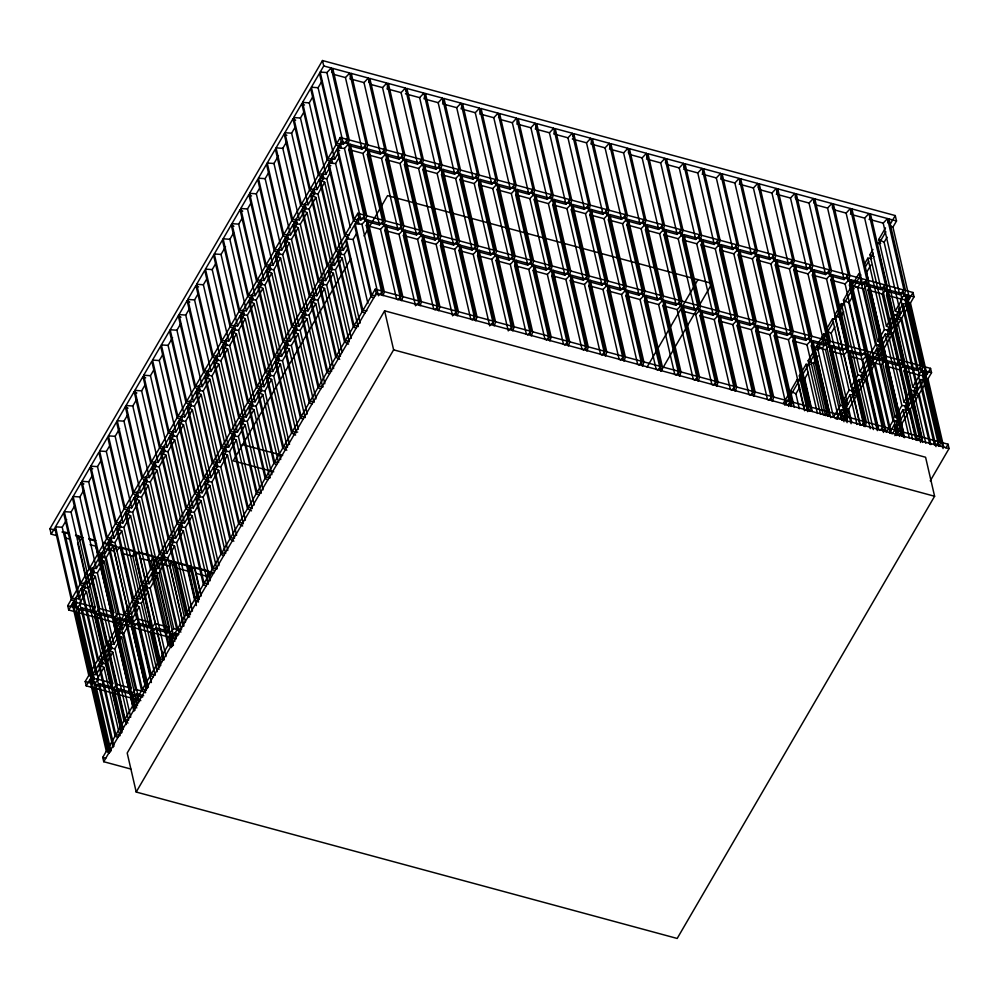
<?xml version="1.0" encoding="UTF-8"?>
<svg xmlns="http://www.w3.org/2000/svg" width="999" height="999" viewBox="0 0 999 999"><rect width="100%" height="100%" fill="white"/><g stroke="black" fill="none" stroke-linecap="round" stroke-linejoin="round"><path stroke-width="1.5" d="M77.597 539.86L78.684 535.851L75.849 535.089M57.193 535.776L51.199 534.153L54.77 528.021L71.279 599.55L67.707 605.669L75.2 607.692L76.648 602.36L75.612 597.889M76.199 612.025L77.647 606.693L72.278 603.883L68.719 610.002L76.199 612.025L92.72 683.553L85.227 681.518L88.786 675.399L72.278 603.883M94.555 610.139L95.242 613.124L112.288 617.732L95.779 546.216L96.503 543.543M75.674 603.633L76.698 608.104L93.744 612.712L95.192 607.38L78.684 535.851M111.264 688.573L94.743 617.045L96.191 611.713L82.018 607.879L77.697 612.437L94.218 683.953L111.264 688.573L112.7 683.229L96.191 611.713M112.412 612.175L113.786 618.144L130.832 622.752L114.323 551.236L115.772 545.891L103.009 542.445M92.72 683.553L94.168 678.209L77.647 606.693M112.288 617.732L113.736 612.399L100.325 554.283M93.719 687.886L95.167 682.542L89.785 679.732L86.226 685.863L93.719 687.886L108.854 753.446M129.795 693.593L113.287 622.065L114.735 616.733L100.562 612.899L96.241 617.457L112.762 688.973L129.795 693.593L131.244 688.249L114.735 616.733M131.294 618.693L132.33 623.164L149.375 627.772L132.867 556.256L134.316 550.911L120.13 547.077L116.683 550.724M130.832 622.752L132.28 617.419L115.022 542.494L121.766 530.906L116.396 528.096L108.279 542.032L124.8 613.548L131.531 614.01L138.274 602.422L121.766 530.906M121.541 733.129L112.263 692.906L113.711 687.562L99.525 683.728L95.217 688.286L110.002 752.359M146.279 689.672L131.831 627.085L133.279 621.753L119.106 617.906L114.785 622.477L131.306 693.993L142.657 697.065M149.838 623.713L150.874 628.184L167.919 632.792L151.411 561.276L152.859 555.931L138.674 552.097L135.227 555.744M149.375 627.772L150.824 622.439L134.316 550.911M133.903 711.338L130.807 697.926L132.255 692.582L118.069 688.748L113.761 693.306L122.353 730.556M158.978 669.355L150.374 632.105L151.823 626.773L137.65 622.926L133.329 627.497L147.44 688.586M183.704 625.886L169.955 566.296L171.391 560.951L157.218 557.117L153.771 560.764M167.919 632.792L169.368 627.447L152.859 555.931M171.328 647.552L168.918 637.125L170.367 631.793L156.194 627.946L151.873 632.517L159.79 666.783M196.403 605.581L188.486 571.303L189.935 565.971L175.762 562.137L172.315 565.784M331.643 72.403L332.729 68.394L349.775 73.014L366.283 144.53L361.975 149.088L347.789 145.255L346.416 139.298M208.416 582.292L207.03 576.323L208.479 570.991L194.305 567.157L189.997 571.715M350.187 77.422L351.273 73.414L368.319 78.034L384.827 149.55L380.507 154.108L366.333 150.275L365.309 145.804M347.789 145.255L349.238 139.922L332.729 68.394M348.801 149.588L350.237 144.256L367.282 148.863L383.803 220.379L379.483 224.95L365.309 221.104L348.801 149.588L362.974 153.421L367.282 148.863M368.731 82.442L369.817 78.434L386.863 83.042L403.371 154.57L399.051 159.128L384.877 155.295L383.504 149.338M366.333 150.275L367.782 144.93L351.273 73.414M367.332 154.608L368.781 149.276L385.826 153.883L402.335 225.399L398.027 229.97L383.853 226.124L367.332 154.608L381.518 158.441L385.826 153.883M387.275 87.462L388.361 83.454L405.407 88.062L421.915 159.59L417.594 164.148L403.421 160.315L402.048 154.345M365.309 221.104L366.758 215.772L350.237 144.256M384.877 155.295L386.326 149.95L369.817 78.434M382.48 295.467L366.308 225.449L367.757 220.105L384.802 224.713L401.311 296.241L397.852 299.887M385.876 159.628L387.325 154.283L404.37 158.903L420.879 230.419L416.571 234.977L402.397 231.144L385.876 159.628L400.062 163.461L404.37 158.903M406.181 91.146L406.905 88.474L423.951 93.082L440.459 164.61L436.138 169.168L421.965 165.335L420.929 160.864M383.853 226.124L385.302 220.791L368.781 149.276M403.421 160.315L404.87 154.97L388.361 83.454M401.024 300.487L384.852 230.457L386.301 225.125L403.346 229.733L419.855 301.261L416.396 304.907M404.42 164.648L405.869 159.303L422.914 163.923L439.423 235.439L435.114 239.997L420.941 236.164L404.42 164.648L418.593 168.481L422.914 163.923M424.001 98.826L425.449 93.494L442.495 98.102L459.003 169.63L454.682 174.188L440.509 170.354L439.135 164.385M383.179 295.629L384.265 291.621L367.757 220.105M402.397 231.144L403.846 225.811L387.325 154.283M421.965 165.335L423.414 159.99L406.905 88.474M419.555 305.507L403.396 235.477L404.845 230.145L421.89 234.753L438.399 306.281L434.94 309.927M422.964 169.668L424.413 164.323L441.458 168.943L457.967 240.459L453.658 245.017L439.485 241.184L422.964 169.668L437.137 173.501L441.458 168.943M442.907 102.51L443.993 98.514L461.026 103.122L477.547 174.638L473.226 179.208L459.053 175.374L458.017 170.904M401.723 300.649L402.809 296.641L386.301 225.125M420.941 236.164L422.377 230.831L405.869 159.303M440.509 170.354L441.958 165.01L425.449 93.494M438.099 310.527L421.94 240.497L423.389 235.165L440.422 239.772L456.943 311.288L453.484 314.947M441.508 174.688L442.957 169.343L460.002 173.963L476.511 245.479L472.202 250.037L458.017 246.204L441.508 174.688L455.681 178.521L460.002 173.963M461.088 108.866L462.537 103.534L479.57 108.142L496.091 179.658L491.77 184.228L477.597 180.382L476.223 174.425M420.267 305.669L421.353 301.661L404.845 230.145M439.485 241.184L440.921 235.851L424.413 164.323M459.053 175.374L460.502 170.03L443.993 98.514M456.643 315.547L440.484 245.517L441.933 240.185L458.966 244.792L475.487 316.308L472.028 319.967M460.052 179.708L461.501 174.363L478.546 178.983L495.054 250.499L490.746 255.057L476.56 251.224L460.052 179.708L474.225 183.541L478.546 178.983M479.995 112.55L481.081 108.554L498.114 113.162L514.635 184.678L510.314 189.248L496.141 185.402L495.104 180.931M438.811 310.689L439.897 306.681L423.389 235.165M458.017 246.204L459.465 240.859L442.957 169.343M477.597 180.382L479.045 175.05L462.537 103.534M475.187 320.567L459.028 250.537L460.464 245.205L477.51 249.812L494.03 321.328L490.571 324.987M478.596 184.728L480.044 179.383L497.09 183.991L513.598 255.519L509.278 260.077L495.104 256.243L478.596 184.728L492.769 188.561L497.09 183.991M498.538 117.57L499.612 113.561L516.658 118.182L533.179 189.698L528.858 194.256L514.685 190.422L513.648 185.951M457.355 315.709L458.441 311.7L441.933 240.185M476.56 251.224L478.009 245.879L461.501 174.363M496.141 185.402L497.589 180.07L481.081 108.554M493.731 325.587L477.572 255.557L479.008 250.225L496.053 254.832L512.562 326.348L509.115 329.995M497.14 189.735L498.588 184.403L515.634 189.011L532.142 260.539L527.822 265.097L513.648 261.263L497.14 189.735L511.313 193.581L515.634 189.011M517.07 122.59L518.156 118.581L535.202 123.202L551.71 194.718L547.402 199.276L533.229 195.442L531.855 189.485M475.899 320.729L476.985 316.72L460.464 245.205M495.104 256.243L496.553 250.899L480.044 179.383M514.685 190.422L516.133 185.09L499.612 113.561M512.275 330.607L496.103 260.577L497.552 255.232L514.597 259.852L531.106 331.368L527.659 335.015M515.684 194.755L517.132 189.423L534.178 194.031L550.686 265.559L546.366 270.117L532.192 266.283L515.684 194.755L529.857 198.601L534.178 194.031M535.614 127.61L536.7 123.601L553.746 128.222L570.254 199.738L565.946 204.296L551.773 200.462L550.736 195.991M494.443 325.736L495.529 321.74L479.008 250.225M513.648 261.263L515.097 255.919L498.588 184.403M533.229 195.442L534.677 190.11L518.156 118.581M530.819 335.627L514.647 265.597L516.096 260.252L533.141 264.872L549.65 336.388L546.203 340.035M534.228 199.775L535.676 194.443L552.722 199.051L569.23 270.567L564.91 275.137L550.736 271.303L534.228 199.775L548.401 203.621L552.722 199.051M555.244 128.621L553.796 133.966L567.969 137.8L572.29 133.242L555.244 128.621L571.765 200.15L570.317 205.482L584.49 209.315L588.798 204.758L572.29 133.242M512.986 330.756L514.073 326.76L497.552 255.232M532.192 266.283L533.641 260.939L517.132 189.423M551.773 200.462L553.221 195.13L536.7 123.601M549.363 340.647L533.191 270.617L534.64 265.272L551.685 269.892L568.194 341.408L564.747 345.055M552.772 204.795L554.22 199.463L571.266 204.071L587.774 275.587L583.453 280.157L569.28 276.311L552.772 204.795L566.945 208.629L571.266 204.071M573.064 136.314L573.788 133.641L590.834 138.262L607.342 209.778L603.034 214.335L588.861 210.502L587.824 206.031M531.53 335.776L532.617 331.78L516.096 260.252M550.736 271.303L552.185 265.959L535.676 194.443M567.907 345.666L551.735 275.637L553.184 270.292L570.229 274.912L586.738 346.428L583.291 350.075M571.316 209.815L572.764 204.483L589.797 209.091L606.318 280.607L601.997 285.177L587.824 281.331L571.316 209.815L585.489 213.649L589.797 209.091M590.884 144.006L592.332 138.661L609.378 143.269L625.886 214.797L621.578 219.355L607.392 215.522L606.018 209.565M550.074 340.796L551.148 336.8L534.64 265.272M569.28 276.311L570.729 270.979L554.22 199.463M588.861 210.502L590.297 205.157L573.788 133.641M586.45 350.686L570.279 280.657L571.728 275.312L588.773 279.932L605.282 351.448L601.835 355.095M589.86 214.835L591.308 209.503L608.341 214.111L624.862 285.627L620.541 290.197L606.368 286.351L589.86 214.835L604.033 218.669L608.341 214.111M609.79 147.69L610.876 143.681L627.921 148.289L644.43 219.817L640.122 224.375L625.936 220.542L624.562 214.573M568.606 345.816L569.692 341.808L553.184 270.292M587.824 281.331L589.273 275.999L572.764 204.483M607.392 215.522L608.841 210.177L592.332 138.661M604.994 355.694L588.823 285.677L590.272 280.332L607.317 284.94L623.826 356.468L620.379 360.115M608.403 219.855L609.852 214.51L626.885 219.131L643.406 290.647L639.085 295.204L624.912 291.371L608.403 219.855L622.577 223.689L626.885 219.131M628.334 152.71L629.42 148.701L646.465 153.309L662.974 224.837L658.653 229.395L644.48 225.562L643.106 219.593M587.15 350.836L588.236 346.828L571.728 275.312M606.368 286.351L607.817 281.019L591.308 209.503M625.936 220.542L627.384 215.197L610.876 143.681M623.538 360.714L607.367 290.684L608.816 285.352L625.861 289.96L642.369 361.488L638.923 365.135M626.947 224.875L628.383 219.53L645.429 224.151L661.95 295.667L657.629 300.224L643.456 296.391L626.947 224.875L641.121 228.709L645.429 224.151M646.877 157.717L647.964 153.721L665.009 158.329L681.518 229.857L677.197 234.415L663.024 230.582L661.65 224.613M605.694 355.856L606.78 351.848L590.272 280.332M624.912 291.371L626.361 286.039L609.852 214.51M644.48 225.562L645.928 220.217L629.42 148.701M642.082 365.734L625.911 295.704L627.36 290.372L644.405 294.98L660.913 366.508L657.454 370.154M645.479 229.895L646.927 224.55L663.973 229.171L680.481 300.687L676.173 305.244L662 301.411L645.479 229.895L659.665 233.729L663.973 229.171M665.421 162.737L666.508 158.741L683.553 163.349L700.062 234.865L695.741 239.435L681.568 235.602L680.194 229.633M624.238 360.876L625.324 356.868L608.816 285.352M643.456 296.391L644.904 291.059L628.383 219.53M663.024 230.582L664.472 225.237L647.964 153.721M660.626 370.754L644.455 300.724L645.903 295.392L662.949 300L679.457 371.516L675.998 375.174M664.023 234.915L665.471 229.57L682.517 234.191L699.025 305.706L694.717 310.264L680.544 306.431L664.023 234.915L678.209 238.749L682.517 234.191M683.965 167.757L685.052 163.761L702.097 168.369L718.606 239.885L714.285 244.455L700.112 240.609L698.738 234.653M642.782 365.896L643.868 361.888L627.36 290.372M662 301.411L663.448 296.079L646.927 224.55M681.568 235.602L683.016 230.257L666.508 158.741M679.17 375.774L662.999 305.744L664.447 300.412L681.493 305.02L698.001 376.536L694.542 380.194M682.567 239.935L684.015 234.59L701.061 239.211L717.569 310.726L713.261 315.284L699.088 311.451L682.567 239.935L696.74 243.768L701.061 239.211M702.509 172.777L703.596 168.781L720.641 173.389L737.15 244.905L732.829 249.475L718.656 245.629L717.282 239.673M661.326 370.916L662.412 366.908L645.903 295.392M680.544 306.431L681.992 301.099L665.471 229.57M700.112 240.609L701.56 235.277L685.052 163.761M697.702 380.794L681.543 310.764L682.991 305.432L700.037 310.04L716.545 381.556L713.086 385.214M701.111 244.955L702.559 239.61L719.605 244.218L736.113 315.746L731.805 320.304L717.632 316.471L701.111 244.955L715.284 248.788L719.605 244.218M720.691 179.133L722.14 173.789L739.173 178.409L755.694 249.925L751.373 254.495L737.2 250.649L735.826 244.693M679.869 375.936L680.956 371.928L664.447 300.412M699.088 311.451L700.524 306.106L684.015 234.59M718.656 245.629L720.104 240.297L703.596 168.781M716.246 385.814L700.087 315.784L701.535 310.452L718.568 315.06L735.089 386.576L731.63 390.222M719.655 249.962L721.103 244.63L738.149 249.238L754.657 320.766L750.349 325.324L736.163 321.491L719.655 249.962L733.828 253.808L738.149 249.238M739.597 182.817L740.684 178.809L757.717 183.429L774.237 254.945L769.917 259.503L755.744 255.669L754.37 249.713M698.413 380.956L699.5 376.948L682.991 305.432M717.632 316.471L719.068 311.126L702.559 239.61M737.2 250.649L738.648 245.317L722.14 173.789M734.789 390.834L718.631 320.804L720.079 315.459L737.112 320.08L753.633 391.596L750.174 395.242M738.199 254.982L739.647 249.65L756.693 254.258L773.201 325.786L768.893 330.344L754.707 326.511L738.199 254.982L752.372 258.828L756.693 254.258M758.141 187.837L759.228 183.828L776.26 188.449L792.781 259.965L788.461 264.523L774.287 260.689L772.914 254.733M716.957 385.964L718.044 381.968L701.535 310.452M736.163 321.491L737.612 316.146L721.103 244.63M755.744 255.669L757.192 250.337L740.684 178.809M753.333 395.854L737.175 325.824L738.611 320.479L755.656 325.1L772.177 396.615L768.718 400.262M756.743 260.002L758.191 254.67L775.236 259.278L791.745 330.806L787.424 335.364L773.251 331.531L756.743 260.002L770.916 263.848L775.236 259.278M776.685 192.857L777.759 188.848L794.804 193.469L811.325 264.985L807.005 269.543L792.831 265.709L791.458 259.752M735.501 390.984L736.588 386.988L720.079 315.459M754.707 326.511L756.156 321.166L739.647 249.65M774.287 260.689L775.736 255.357L759.228 183.828M771.877 400.874L755.719 330.844L757.155 325.499L774.2 330.12L790.709 401.635L787.262 405.282M775.286 265.022L776.735 259.69L793.78 264.298L810.289 335.814L805.968 340.384L791.795 336.551L775.286 265.022L789.46 268.856L793.78 264.298M795.216 197.877L796.303 193.868L813.348 198.489L829.857 270.005L825.549 274.563L811.375 270.729L810.002 264.772M754.045 396.004L755.132 392.008L738.611 320.479M773.251 331.531L774.7 326.186L758.191 254.67M792.831 265.709L794.28 260.377L777.759 188.848M790.421 405.894L774.25 335.864L775.699 330.519L792.744 335.14L809.252 406.655L805.806 410.302M793.83 270.042L795.279 264.71L812.324 269.318L828.833 340.834L824.512 345.404L810.339 341.558L793.83 270.042L808.004 273.876L812.324 269.318M813.76 202.897L814.847 198.888L831.892 203.496L848.401 275.025L844.093 279.583L829.919 275.749L828.533 269.792M772.589 401.024L773.676 397.028L757.155 325.499M791.795 336.551L793.243 331.206L776.735 259.69M811.375 270.729L812.824 265.384L796.303 193.868M808.965 410.914L792.794 340.884L794.242 335.539L811.288 340.159L827.796 411.675L824.35 415.322M812.374 275.062L813.823 269.73L830.868 274.338L847.377 345.854L843.056 350.424L828.883 346.578L812.374 275.062L826.548 278.896L830.868 274.338M832.304 207.917L833.391 203.908L850.436 208.516L866.945 280.045L862.636 284.603L848.463 280.769L847.077 274.812M791.133 406.044L792.219 402.035L775.699 330.519M810.339 341.558L811.787 336.226L795.279 264.71M829.919 275.749L831.368 270.404L814.847 198.888M827.509 415.934L811.338 345.904L812.786 340.559L829.832 345.167L846.34 416.695L842.894 420.342M830.918 280.082L832.367 274.737L849.412 279.358L865.921 350.874L861.6 355.432L847.427 351.598L830.918 280.082L845.092 283.916L849.412 279.358M850.486 214.261L851.935 208.928L868.98 213.536L885.489 285.065L881.18 289.623L867.007 285.789L865.621 279.82M809.677 411.064L810.763 407.055L794.242 335.539M828.883 346.578L830.331 341.246L813.823 269.73M848.463 280.769L849.899 275.424L833.391 203.908M846.053 420.941L829.882 350.911L831.33 345.579L848.376 350.187L864.884 421.715L861.438 425.362M872.764 357.505L873.451 360.489L865.346 374.425L859.977 371.603L866.72 360.027L849.462 285.102L850.911 279.757L867.944 284.378L884.465 355.894L880.144 360.452L865.971 356.618L867.419 351.286L884.465 355.894M869.754 216.621L870.479 213.948L887.524 218.556L904.033 290.085L899.724 294.643L885.539 290.809L884.165 284.84M828.221 416.084L829.295 412.075L812.786 340.559M847.427 351.598L848.875 346.266L832.367 274.737M867.007 285.789L868.443 280.444L851.935 208.928M864.597 425.961L848.426 355.931L849.874 350.599L866.92 355.207L883.428 426.735L879.982 430.382M868.006 290.122L869.455 284.777L886.488 289.398L903.009 360.914L898.688 365.472L884.515 361.638L868.006 290.122L882.179 293.956L886.488 289.398M887.936 222.964L889.023 218.968L896.515 220.991L892.944 227.11L909.465 298.639L904.083 295.829L902.709 289.86M846.752 421.103L847.839 417.095L831.33 345.579M885.539 290.809L886.987 285.464L870.479 213.948M883.191 431.406L866.97 360.951L868.418 355.619L885.464 360.227L901.972 431.743L898.526 435.402M886.55 295.142L887.986 289.797L905.032 294.418L921.553 365.934L917.232 370.492L903.059 366.658L886.55 295.142L900.723 298.976L905.032 294.418M865.296 426.123L866.383 422.115L849.874 350.599M884.515 361.638L885.963 356.306L869.455 284.777M904.083 295.829L905.531 290.484L889.023 218.968M901.685 436.001L885.514 365.971L886.962 360.639L904.008 365.247L920.516 436.763L917.07 440.422M905.094 300.162L906.53 294.817L914.023 296.84L910.464 302.972L926.972 374.488L921.602 371.678L905.094 300.162L910.464 302.972M883.478 432.48L884.927 427.135L901.972 431.743M903.059 366.658L904.507 361.326L887.986 289.797M920.229 441.021L904.058 370.991L905.506 365.659L922.552 370.267L939.06 441.783L935.601 445.442M902.384 436.163L903.471 432.155L886.962 360.639M921.602 371.678L923.051 366.333L906.53 294.817M938.773 446.041L922.601 376.011L924.05 370.679L931.543 372.702L927.971 378.821L943.793 447.365M920.566 442.507L922.015 437.175L905.506 365.659M939.472 446.191L940.559 442.195L924.05 370.679M51.199 534.153L49.95 528.733L322.49 60.539L895.266 215.572L896.515 220.991M71.99 598.326L55.482 526.798L63.586 512.874L80.095 584.39L71.99 598.326L78.734 598.788L85.477 587.2L84.44 582.729M80.819 583.166L64.298 511.638L72.415 497.714L88.923 569.23L80.819 583.166L87.55 583.628L94.293 572.04L93.269 567.569M102.085 552.422L103.122 556.893L96.379 568.468L89.635 568.006L73.127 496.491L81.231 482.554L83.916 483.966M110.914 537.262L111.938 541.733L105.195 553.321L98.464 552.847L81.943 481.331L90.06 467.395L92.745 468.806M107.28 537.687L90.772 466.171L98.876 452.247L115.397 523.763L107.28 537.687L114.023 538.161L120.767 526.573L119.73 522.102M116.109 522.539L99.6 451.011L107.705 437.087L124.213 508.603L116.109 522.539L122.84 523.001L129.595 511.413L128.559 506.943M124.925 507.38L108.416 435.864L116.533 421.928L133.042 493.444L124.925 507.38L131.668 507.842L138.411 496.253L137.375 491.783M146.204 476.635L147.24 481.106L140.497 492.682L133.754 492.22L117.245 420.704L125.35 406.768L128.034 408.179M155.032 461.476L156.056 465.946L149.313 477.534L142.582 477.06L126.061 405.544L134.178 391.608L136.863 393.019M163.848 446.316L164.885 450.786L158.142 462.375L151.398 461.9L134.89 390.384L142.994 376.461L145.679 377.859M160.227 446.753L143.706 375.224L151.823 361.301L168.332 432.817L160.227 446.753L166.958 447.215L173.701 435.626L172.677 431.156M169.043 431.593L152.535 360.077L160.639 346.141L177.16 417.657L169.043 431.593L175.787 432.055L182.53 420.467L181.493 415.996M177.872 416.433L161.363 344.917L169.468 330.981L185.976 402.51L177.872 416.433L184.603 416.895L191.358 405.319L190.322 400.849M199.138 385.689L200.175 390.159L193.431 401.748L186.688 401.273L170.18 329.757L178.297 315.821L180.981 317.232M207.967 370.529L209.003 375L202.26 386.588L195.517 386.126L179.008 314.598L187.113 300.674L189.798 302.073M216.795 355.369L217.819 359.84L211.076 371.428L204.333 370.966L187.824 299.438L195.941 285.514L198.626 286.913M213.162 355.806L196.653 284.29L204.758 270.354L221.266 341.87L213.162 355.806L219.905 356.268L226.648 344.68L225.612 340.222M221.99 340.647L205.469 269.131L213.586 255.195L230.095 326.723L221.99 340.647L228.721 341.121L235.464 329.533L234.44 325.062M230.806 325.487L214.298 253.971L222.402 240.035L238.923 311.563L230.806 325.487L237.55 325.961L244.293 314.373L243.257 309.902M252.085 294.742L253.109 299.213L246.366 310.801L239.635 310.339L223.127 238.811L231.231 224.887L233.916 226.286M260.901 279.583L261.938 284.053L255.195 295.642L248.451 295.18L231.943 223.664L240.047 209.728L242.745 211.126M269.73 264.435L270.766 268.906L264.011 280.482L257.28 280.02L240.771 208.504L248.876 194.568L251.561 195.979M266.096 264.86L249.588 193.344L257.705 179.408L274.213 250.936L266.096 264.86L272.839 265.334L279.583 253.746L278.559 249.275M274.925 249.7L258.416 178.184L266.521 164.261L283.029 235.776L274.925 249.7L281.668 250.175L288.411 238.586L287.375 234.116M283.753 234.553L267.233 163.024L275.349 149.101L291.858 220.617L283.753 234.553L290.484 235.015L297.227 223.426L296.204 218.956M305.02 203.796L306.056 208.267L299.313 219.855L292.57 219.393L276.061 147.877L284.166 133.941L286.85 135.352M313.848 188.649L314.872 193.119L308.129 204.695L301.398 204.233L284.877 132.717L292.994 118.781L295.679 120.192M322.665 173.489L323.701 177.959L316.958 189.548L310.214 189.073L293.706 117.557L301.81 103.621L304.508 105.032M319.043 173.926L302.535 102.398L310.639 88.474L327.148 159.99L319.043 173.926L325.774 174.388L329.533 167.944M327.859 158.766L311.351 87.238L319.468 73.314L335.976 144.83L327.859 158.766L334.603 159.228L338.349 152.797M323.738 65.959L331.231 67.994L347.739 139.51L343.431 144.068L336.688 143.606L320.179 72.09L323.738 65.959L322.49 60.539M78.734 598.788L62.213 527.272L66.708 519.542M87.55 583.628L71.041 512.112L74.788 505.669M96.379 568.468L79.858 496.953L83.616 490.521M105.195 553.321L88.686 481.793L92.432 475.362M114.023 538.161L97.515 466.633L101.261 460.202M122.84 523.001L106.331 451.486L110.077 445.042M131.668 507.842L115.16 436.326L119.655 428.596M140.497 492.682L123.976 421.166L127.722 414.735M149.313 477.534L132.805 406.006L136.551 399.575M158.142 462.375L141.621 390.859L145.367 384.415M166.958 447.215L150.449 375.699L154.196 369.255M175.787 432.055L159.278 360.539L163.024 354.108M184.603 416.895L168.094 345.379L172.59 337.662M193.431 401.748L176.923 330.219L180.669 323.788M202.26 386.588L185.739 315.072L189.485 308.629M211.076 371.428L194.568 299.912L198.314 293.469M219.905 356.268L203.384 284.752L207.13 278.321M228.721 341.121L212.213 269.593L215.959 263.162M237.55 325.961L221.041 254.433L225.537 246.716M246.366 310.801L229.857 239.285L233.604 232.842M255.195 295.642L238.686 224.126L242.432 217.682M264.011 280.482L247.502 208.966L251.248 202.535M272.839 265.334L256.331 193.806L260.077 187.375M281.668 250.175L265.147 178.659L268.893 172.215M290.484 235.015L273.976 163.499L278.471 155.769M299.313 219.855L282.804 148.339L286.551 141.895M308.129 204.695L291.621 133.179L295.367 126.748M316.958 189.548L300.449 118.019L304.195 111.588M325.774 174.388L309.265 102.872L313.012 96.428M334.603 159.228L318.094 87.712L321.84 81.269M89.635 568.006L97.752 554.07L81.231 482.554M98.464 552.847L106.568 538.923L90.06 467.395M133.754 492.22L141.858 478.284L125.35 406.768M142.582 477.06L150.687 463.136L134.178 391.608M151.398 461.9L159.503 447.977L142.994 376.461M186.688 401.273L194.805 387.35L178.297 315.821M195.517 386.126L203.621 372.19L187.113 300.674M204.333 370.966L212.45 357.03L195.941 285.514M239.635 310.339L247.74 296.403L231.231 224.887M248.451 295.18L256.568 281.243L240.047 209.728M257.28 280.02L265.384 266.084L248.876 194.568M292.57 219.393L300.687 205.457L284.166 133.941M301.398 204.233L309.503 190.297L292.994 118.781M310.214 189.073L318.331 175.15L301.81 103.621M336.688 143.606L340.247 137.487L347.739 139.51M72.989 602.659L81.106 588.723L86.476 591.533L102.984 663.049L96.241 674.637L89.498 674.175L72.989 602.659L79.733 603.121L86.476 591.533M81.818 587.499L89.922 573.563L95.292 576.373L111.813 647.901L105.07 659.49L98.327 659.015L81.818 587.499L88.549 587.961L95.292 576.373M90.634 572.34L98.751 558.404L104.121 561.226L120.629 632.742L113.886 644.33L107.143 643.856L90.634 572.34L97.378 572.802L104.121 561.226M99.463 557.18L107.567 543.256L112.949 546.066L129.458 617.582L122.715 629.17L115.971 628.708L99.463 557.18L106.194 557.654L112.949 546.066M117.108 526.873L125.212 512.937L130.594 515.746L147.103 587.275L140.359 598.851L133.616 598.389L117.108 526.873L123.851 527.335L130.594 515.746M125.936 511.713L134.041 497.777L139.41 500.586L155.919 572.115L149.176 583.703L142.445 583.229L125.936 511.713L132.667 512.175L139.41 500.586M134.753 496.553L142.857 482.629L148.239 485.439L164.748 556.955L158.004 568.543L151.261 568.069L134.753 496.553L141.496 497.027L148.239 485.439M143.581 481.393L151.686 467.47L157.055 470.279L173.576 541.795L166.821 553.384L160.09 552.922L143.581 481.393L150.312 481.868L157.055 470.279M152.397 466.246L160.514 452.31L165.884 455.119L182.392 526.635L175.649 538.224L168.906 537.762L152.397 466.246L159.141 466.708L165.884 455.119M161.226 451.086L169.331 437.15L174.713 439.96L191.221 511.488L184.478 523.064L177.735 522.602L161.226 451.086L167.957 451.548L174.713 439.96M170.042 435.926L178.159 421.99L183.529 424.812L200.037 496.328L193.294 507.917L186.563 507.442L170.042 435.926L176.786 436.388L183.529 424.812M178.871 420.766L186.975 406.843L192.357 409.652L208.866 481.168L202.123 492.757L195.379 492.282L178.871 420.766L185.614 421.241L192.357 409.652M187.687 405.606L195.804 391.683L201.174 394.493L217.682 466.009L210.939 477.597L204.208 477.135L187.687 405.606L194.43 406.081L201.174 394.493M196.516 390.459L204.62 376.523L210.002 379.333L226.511 450.849L219.768 462.437L213.024 461.975L196.516 390.459L203.259 390.921L210.002 379.333M205.344 375.299L213.449 361.363L218.818 364.173L235.339 435.701L228.584 447.29L221.853 446.815L205.344 375.299L212.075 375.761L218.818 364.173M214.161 360.139L222.278 346.203L227.647 349.026L244.156 420.542L237.412 432.13L230.669 431.655L214.161 360.139L220.904 360.602L227.647 349.026M222.989 344.98L231.094 331.056L236.463 333.866L252.984 405.382L246.241 416.97L239.498 416.508L222.989 344.98L229.72 345.454L236.463 333.866M231.805 329.82L239.922 315.896L245.292 318.706L261.8 390.222L255.057 401.81L248.326 401.348L231.805 329.82L238.549 330.294L245.292 318.706M240.634 314.673L248.739 300.736L254.121 303.546L270.629 375.075L263.886 386.65L257.143 386.188L240.634 314.673L247.365 315.135L254.121 303.546M249.45 299.513L257.567 285.577L262.937 288.386L279.445 359.915L272.702 371.503L265.971 371.029L249.45 299.513L256.194 299.975L262.937 288.386M258.279 284.353L266.383 270.429L271.765 273.239L288.274 344.755L281.531 356.343L274.787 355.869L258.279 284.353L265.022 284.827L271.765 273.239M267.108 269.193L275.212 255.269L280.582 258.079L297.103 329.595L290.347 341.183L283.616 340.721L267.108 269.193L273.838 269.668L280.582 258.079M275.924 254.046L284.041 240.11L289.41 242.919L305.919 314.435L299.176 326.024L292.432 325.562L275.924 254.046L282.667 254.508L289.41 242.919M284.752 238.886L292.857 224.95L298.226 227.76L314.747 299.288L308.004 310.864L301.261 310.402L284.752 238.886L291.483 239.348L298.226 227.76M293.569 223.726L301.686 209.79L307.055 212.612L323.564 284.128L316.82 295.716L310.09 295.242L293.569 223.726L300.312 224.188L307.055 212.612M302.397 208.566L310.502 194.643L315.884 197.452L332.392 268.968L325.649 280.557L318.906 280.082L302.397 208.566L309.128 209.041L315.884 197.452M311.213 193.406L319.33 179.483L324.7 182.293L341.208 253.808L334.465 265.397L327.734 264.935L311.213 193.406L317.957 193.881L324.7 182.293M347.04 243.806L343.294 250.237L336.551 249.775L320.042 178.259L328.147 164.323L330.844 165.734M349.425 234.902L345.379 234.615L328.871 163.099L336.975 149.163L339.66 150.574M341.258 141.821L348.738 143.844L365.259 215.359L360.939 219.93L354.195 219.455L337.687 147.939L341.258 141.821L340.247 137.487M343.294 250.237L326.785 178.721L330.532 172.29M350.399 227.635L335.602 163.561L339.348 157.13M89.498 674.175L97.615 660.239L81.106 588.723M98.327 659.015L106.431 645.092L89.922 573.563M107.143 643.856L115.26 629.932L98.751 558.404M115.971 628.708L124.076 614.772L107.567 543.256M124.8 613.548L132.904 599.612L116.396 528.096M133.616 598.389L141.733 584.452L125.212 512.937M142.445 583.229L150.549 569.305L134.041 497.777M151.261 568.069L159.378 554.145L142.857 482.629M160.09 552.922L168.194 538.985L151.686 467.47M168.906 537.762L177.023 523.826L160.514 452.31M177.735 522.602L185.839 508.666L169.331 437.15M186.563 507.442L194.668 493.518L178.159 421.99M195.379 492.282L203.496 478.359L186.975 406.843M204.208 477.135L212.312 463.199L195.804 391.683M213.024 461.975L221.141 448.039L204.62 376.523M221.853 446.815L229.957 432.892L213.449 361.363M230.669 431.655L238.786 417.732L222.278 346.203M239.498 416.508L247.602 402.572L231.094 331.056M248.326 401.348L256.431 387.412L239.922 315.896M257.143 386.188L265.259 372.252L248.739 300.736M265.971 371.029L274.076 357.105L257.567 285.577M274.787 355.869L282.904 341.945L266.383 270.429M283.616 340.721L291.72 326.785L275.212 255.269M292.432 325.562L300.549 311.626L284.041 240.11M301.261 310.402L309.365 296.466L292.857 224.95M310.09 295.242L318.194 281.318L301.686 209.79M318.906 280.082L327.023 266.159L310.502 194.643M327.734 264.935L335.839 250.999L319.33 179.483M336.551 249.775L344.667 235.839L328.147 164.323M345.379 234.615L353.484 220.692L336.975 149.163M354.195 219.455L357.767 213.336L365.259 215.359M111.064 750.311L107.018 750.024L90.497 678.508L98.614 664.572L103.983 667.394L119.805 735.926M119.88 735.152L115.834 734.877L99.326 663.348L107.43 649.425L112.812 652.235L128.284 719.28M128.709 719.992L124.663 719.717L108.154 648.189L116.259 634.265L121.628 637.075L137.462 705.619M137.525 704.832L133.479 704.557L116.97 633.041L125.087 619.105L130.457 621.915L146.279 690.459M146.353 689.685L142.308 689.397L125.799 617.882L133.903 603.945L139.273 606.755L155.107 675.299M155.17 674.525L151.136 674.238L134.615 602.722L142.732 588.798L148.102 591.608L163.923 660.139M163.998 659.365L159.952 659.09L143.444 587.562L151.548 573.638L156.93 576.448L172.752 644.992M172.815 644.205L168.781 643.93L152.26 572.415L160.377 558.478L165.747 561.288L181.231 628.334M181.643 629.045L177.597 628.771L161.089 557.255L169.193 543.319L174.575 546.128L190.397 614.672M190.472 613.898L186.426 613.611L169.917 542.095L178.022 528.159L183.391 530.981L199.213 599.512M199.288 598.738L195.242 598.451L178.734 526.935L186.85 513.011L192.22 515.821L208.042 584.353M208.117 583.578L204.071 583.304L187.562 511.775L195.667 497.852L201.036 500.661L216.87 569.205M216.933 568.419L212.899 568.144L196.378 496.628L204.495 482.692L209.865 485.502L225.349 552.547M225.762 553.271L221.716 552.984L205.207 481.468L213.311 467.532L218.694 470.342L234.166 537.4M234.578 538.111L230.544 537.824L214.023 466.308L222.14 452.372L227.51 455.194L243.331 523.726M243.406 522.952L239.36 522.677L222.852 451.148L230.956 437.225L236.338 440.035L252.16 508.566M252.235 507.792L248.189 507.517L231.681 435.989L239.785 422.065L245.155 424.875L260.976 493.419M261.051 492.632L257.005 492.357L240.497 420.841L248.614 406.905L253.983 409.715L269.805 478.259M269.88 477.485L265.834 477.197L249.325 405.681L257.43 391.745L262.799 394.555L278.284 461.613M278.696 462.325L274.663 462.038L258.142 390.522L266.258 376.586L271.628 379.408L287.113 446.453M287.525 447.165L283.479 446.89L266.97 375.362L275.075 361.438L280.457 364.248L296.278 432.779M297.69 432.105L292.307 431.73L275.786 360.214L283.903 346.278L289.273 349.088L305.095 417.632M305.17 416.845L301.124 416.571L284.615 345.055L292.719 331.119L298.102 333.928L313.923 402.472M313.998 401.698L309.952 401.411L293.444 329.895L301.548 315.959L306.918 318.768L322.739 387.312M322.814 386.538L318.768 386.251L302.26 314.735L310.377 300.811L315.746 303.621L331.218 370.666M331.643 371.378L327.597 371.104L311.089 299.575L319.193 285.652L324.563 288.461L340.047 355.507M340.459 356.218L336.413 355.944L319.905 284.428L328.022 270.492L333.391 273.301L349.213 341.845M349.288 341.071L345.242 340.784L328.733 269.268L336.838 255.332L342.22 258.142L358.042 326.685M354.071 325.624L337.55 254.108L345.666 240.172L362.175 311.7L354.071 325.624L358.104 325.911M362.887 310.477L346.378 238.948L354.483 225.025L371.004 296.541L362.887 310.477L366.933 310.751M375.761 295.592L371.715 295.317L355.207 223.788L358.766 217.67L357.767 213.336M113.062 747.514L97.24 678.97L103.983 667.394M121.89 732.354L106.069 663.823L112.812 652.235M130.707 717.207L114.885 648.663L121.628 637.075M139.186 700.549L123.714 633.503L130.457 621.915M148.414 687.312L132.53 618.344L139.273 606.755M157.18 671.728L141.359 603.196L148.102 591.608M166.009 656.568L150.175 588.036L156.93 576.448M174.825 641.42L159.003 572.877L165.747 561.288M183.654 626.261L167.832 557.717L174.575 546.128M192.47 611.101L176.648 542.557L183.391 530.981M201.298 595.941L185.477 527.41L192.22 515.821M210.115 580.781L194.293 512.25L201.036 500.661M218.943 565.634L203.122 497.09L209.865 485.502M227.772 550.474L211.938 481.93L218.694 470.342M236.588 535.314L220.767 466.77L227.51 455.194M245.417 520.154L229.595 451.623L236.338 440.035M254.233 504.994L238.411 436.463L245.155 424.875M263.062 489.847L247.24 421.303L253.983 409.715M271.878 474.687L256.056 406.143L262.799 394.555M280.707 459.528L264.885 390.984L271.628 379.408M289.535 444.368L273.701 375.836L280.457 364.248M298.351 429.22L282.53 360.676L289.273 349.088M307.18 414.061L291.358 345.517L298.102 333.928M315.996 398.901L300.175 330.357L306.918 318.768M324.825 383.741L309.003 315.209L315.746 303.621M333.641 368.581L317.819 300.05L324.563 288.461M342.12 351.935L326.648 284.89L333.391 273.301M351.298 338.274L335.464 269.73L342.22 258.142M360.115 323.114L344.293 254.57L348.039 248.139M367.907 303.484L353.122 239.423L356.868 232.979M350.724 258.903L233.167 460.851L273.726 471.84M364.048 236.014L387.562 195.629L712.05 283.454L661.101 370.966M130.794 769.03L103.734 761.713L102.735 757.379L106.306 751.26L89.785 679.732M107.018 750.024L115.122 736.101L98.614 664.572M115.834 734.877L123.951 720.941L107.43 649.425M124.663 719.717L132.767 705.781L116.259 634.265M133.479 704.557L141.596 690.621L125.087 619.105M142.308 689.397L150.412 675.474L133.903 603.945M151.136 674.238L159.241 660.314L142.732 588.798M159.952 659.09L168.069 645.154L151.548 573.638M168.781 643.93L176.885 629.994L160.377 558.478M177.597 628.771L185.714 614.835L169.193 543.319M186.426 613.611L194.53 599.687L178.022 528.159M195.242 598.451L203.359 584.527L186.85 513.011M204.071 583.304L212.175 569.368L195.667 497.852M212.899 568.144L221.004 554.208L204.495 482.692M221.716 552.984L229.832 539.06L213.311 467.532M230.544 537.824L238.649 523.901L222.14 452.372M239.36 522.677L247.477 508.741L230.956 437.225M248.189 507.517L256.293 493.581L239.785 422.065M257.005 492.357L265.122 478.421L248.614 406.905M265.834 477.197L273.938 463.274L257.43 391.745M274.663 462.038L282.767 448.114L266.258 376.586M283.479 446.89L291.596 432.954L275.075 361.438M292.307 431.73L300.412 417.794L283.903 346.278M301.124 416.571L309.24 402.634L292.719 331.119M309.952 401.411L318.057 387.487L301.548 315.959M318.768 386.251L326.885 372.327L310.377 300.811M327.597 371.104L335.701 357.167L319.193 285.652M336.413 355.944L344.53 342.008L328.022 270.492M345.242 340.784L353.346 326.848L336.838 255.332M371.715 295.317L375.274 289.186L382.767 291.221L366.258 219.705L358.766 217.67M103.734 761.713L376.273 293.531L375.274 289.186M384.615 310.826L127.198 753.021L136.201 792.032L677.185 938.461L934.602 496.253L925.586 457.242L384.615 310.826L393.618 349.837L136.201 792.032M647.065 367.07L698.014 279.558M783.191 403.621L788.436 394.605L791.133 394.792M794.305 407.417L790.521 391.034L797.264 379.445L801.31 379.72M807.604 411.638L799.337 375.874L806.093 364.285L810.127 364.573M820.554 414.36L808.166 360.714L814.909 349.126L818.955 349.413M837.537 419.193L833.503 417.082L816.995 345.567L823.738 333.978L827.771 334.253M855.119 387.824L855.806 390.809L847.701 404.732L842.319 401.923L825.811 330.407L832.554 318.818L835.251 319.006M863.598 371.178L864.635 375.649L856.518 389.573L851.148 386.763L834.64 315.247L841.383 303.659L844.08 303.846M859.977 371.603L843.456 300.087L850.199 288.499L854.245 288.786M864.098 264.623L867.856 258.192L871.89 258.466M898.551 309.053L899.924 315.022L891.82 328.946L886.438 326.136L869.929 254.62L872.926 249.463M908.054 296.878L908.753 299.862L900.636 313.786L895.266 310.976L878.758 239.46L885.501 227.872M784.839 405.269L789.535 397.202M791.108 394.505L815.384 352.797M816.945 350.112L833.391 321.853M834.964 319.168L860.801 274.775M864.722 268.044L868.631 261.313M870.204 258.629L873.338 253.247M878.82 243.831L885.863 231.718M889.784 224.987L895.266 215.572M788.548 406.468L790.758 402.672M799.337 408.741L795.891 393.843L799.575 387.512M812.287 411.463L804.719 378.683L808.403 372.352M825.574 415.684L813.536 363.524L817.969 355.931M838.536 418.406L822.364 348.376L826.048 342.045M847.701 404.732L831.18 333.216L834.877 326.885M856.518 389.573L840.009 318.057L843.693 311.725M865.346 374.425L848.838 302.897L852.522 296.566M857.654 287.749L852.284 284.927L859.028 273.351L875.536 344.867L868.793 356.456L874.162 359.265L857.654 287.749L861.338 281.406M870.903 264.985L866.483 272.59L882.991 344.106L877.621 341.296L863.86 281.693M900.636 313.786L884.127 242.27L887.075 237.2M833.503 417.082L840.246 405.494L823.738 333.978M842.319 401.923L849.075 390.334L832.554 318.818M851.148 386.763L857.891 375.174L841.383 303.659M877.621 341.296L884.365 329.707L867.856 258.192M886.438 326.136L893.181 314.548L878.733 251.973M895.266 310.976L902.01 299.388L900.636 293.431M836.001 418.843L841.245 409.827L847.989 410.289L851.086 423.701M847.115 422.652L843.331 406.256L850.074 394.667L856.805 395.142L864.035 426.423M860.064 425.374L852.147 391.096L858.89 379.52L865.634 379.982L877.322 430.644M873.351 429.582L860.976 375.949L867.719 364.36L874.45 364.822L890.284 433.366M892.419 433.853L899.787 421.191L883.278 349.662L876.535 349.2L869.792 360.789L875.174 363.599L891.333 433.628M878.62 345.629L885.364 334.041L892.107 334.515L908.615 406.031L900.499 419.955L895.129 417.145L878.62 345.629L883.99 348.439L900.499 419.955M887.437 330.469L894.192 318.881L900.923 319.355L917.432 390.871L909.327 404.807L903.958 401.998L887.437 330.469L892.819 333.279L909.327 404.807M896.265 315.309L903.009 303.733L909.752 304.195L926.26 375.711L918.156 389.647L912.774 386.838L896.265 315.309L901.635 318.132L918.156 389.647M839.61 418.631L846.99 405.956L845.604 400M874.162 359.265L882.279 345.329L881.593 342.357M882.991 344.106L891.096 330.169L890.409 327.197M909.465 298.639L913.024 292.507L905.531 290.484M842.082 420.429L847.989 410.289M851.797 422.477L848.7 409.066L856.805 395.142M865.084 426.698L857.517 393.906L865.634 379.982M878.046 429.42L866.345 378.758L874.45 364.822M875.174 363.599L883.278 349.662M883.99 348.439L892.107 334.515M892.819 333.279L900.923 319.355M901.635 318.132L909.752 304.195M876.535 349.2L893.056 420.716L886.313 432.305L850.911 279.757M895.129 417.145L901.872 405.557L885.364 334.041M903.958 401.998L910.701 390.409L894.192 318.881M912.774 386.838L919.517 375.249L903.009 303.733M889.56 432.779L894.055 425.05L900.786 425.524L903.546 437.437M899.575 436.388L896.128 421.478L902.871 409.902L909.614 410.364L916.495 440.159M912.524 439.11L904.957 406.331L911.7 394.742L918.431 395.204L929.794 444.38M925.811 443.319L913.773 391.171L920.516 379.583L927.259 380.045L943.081 448.588M926.972 374.488L930.531 368.369L923.051 366.333M894.892 435.651L900.786 425.524M904.595 437.699L901.51 424.3L909.614 410.364M917.557 440.422L910.326 409.14L918.431 395.204M930.843 444.642L919.155 393.981L927.259 380.045M945.916 447.889L948.051 444.218L940.559 442.195M930.256 480.844L949.05 448.551L948.051 444.218M320.179 72.09L326.91 72.552L331.231 67.994M361.975 149.088L345.454 77.572L349.775 73.014M380.507 154.108L363.998 82.592L368.319 78.034M399.051 159.128L382.542 87.612L386.863 83.042M337.687 147.939L344.43 148.401L348.738 143.844M417.594 164.148L401.086 92.632L405.407 88.062M436.138 169.168L419.63 97.652L423.951 93.082M454.682 174.188L438.174 102.672L442.495 98.102M473.226 179.208L456.718 107.68L461.026 103.122M355.207 223.788L361.938 224.263L366.258 219.705M491.77 184.228L475.262 112.7L479.57 108.142M79.595 540.684L82.18 537.949M396.653 299.313L380.482 229.283L384.802 224.713M510.314 189.248L493.806 117.72L498.114 113.162M415.534 305.819L399.026 234.303L403.346 229.733M528.858 194.256L512.35 122.74L516.658 118.182M433.741 309.353L417.57 239.323L421.89 234.753M547.402 199.276L530.894 127.76L535.202 123.202M76.698 608.104L81.019 603.546L64.51 532.017L68.756 533.166M379.308 294.867L382.767 291.221M452.622 315.859L436.113 244.33L440.422 239.772M95.242 613.124L99.563 608.553L90.622 569.817M565.946 204.296L549.438 132.78L553.746 128.222M470.816 319.38L454.657 249.35L458.966 244.792M113.786 618.144L118.107 613.573L103.996 552.484M489.71 325.899L473.201 254.37L477.51 249.812M603.034 214.335L586.513 142.82L590.834 138.262M132.33 623.164L136.651 618.593L120.13 547.077M508.254 330.919L491.745 259.39L496.053 254.832M94.218 683.953L98.526 679.395L82.018 607.879M621.578 219.355L605.057 147.84L609.378 143.269M150.874 628.184L155.195 623.613L138.674 552.097M209.403 575.824L212.849 572.177M526.448 334.44L510.289 264.41L514.597 259.852M112.762 688.973L117.07 684.415L100.562 612.899M177.934 635.501L169.418 633.191L173.739 628.633L157.218 557.117M640.122 224.375L623.601 152.859L627.921 148.289M172.477 646.465L170.417 637.537L174.738 632.966L178.983 634.115M544.992 339.46L528.833 269.43L533.141 264.872M131.306 693.993L135.614 689.435L119.106 617.906M658.653 229.395L642.145 157.879L646.465 153.309M135.052 710.252L132.305 698.326L136.613 693.768L143.706 695.691M563.536 344.48L547.365 274.45L551.685 269.892M677.197 234.415L660.689 162.899L665.009 158.329M582.08 349.5L565.909 279.47L570.229 274.912M695.741 239.435L679.233 167.907L683.553 163.349M600.624 354.52L584.452 284.49L588.773 279.932M714.285 244.455L697.777 172.927L702.097 168.369M619.168 359.54L602.996 289.51L607.317 284.94M732.829 249.475L716.32 177.947L720.641 173.389M637.712 364.56L621.54 294.53L625.861 289.96M751.373 254.495L734.864 182.967L739.173 178.409M656.256 369.58L640.084 299.55L644.405 294.98M769.917 259.503L753.408 187.987L757.717 183.429M674.8 374.588L658.628 304.57L662.949 300M788.461 264.523L771.952 193.007L776.26 188.449M693.343 379.608L677.172 309.578L681.493 305.02M807.005 269.543L790.496 198.027L794.804 193.469M711.887 384.627L695.716 314.598L700.037 310.04M825.549 274.563L809.04 203.047L813.348 198.489M730.431 389.647L714.26 319.618L718.568 315.06M844.093 279.583L827.584 208.067L831.892 203.496M748.963 394.667L732.804 324.638L737.112 320.08M862.636 284.603L846.116 213.087L850.436 208.516M767.507 399.687L751.348 329.658L755.656 325.1M881.18 289.623L864.659 218.107L868.98 213.536M786.051 404.707L769.892 334.677L774.2 330.12M899.724 294.643L883.203 223.127L887.524 218.556M804.595 409.727L788.436 339.697L792.744 335.14M823.139 414.747L806.98 344.717L811.288 340.159M880.144 360.452L863.636 288.936L867.944 284.378M841.682 419.767L825.511 349.737L829.832 345.167M860.226 424.787L844.055 354.757L848.376 350.187M878.77 429.807L862.599 359.777L866.92 355.207M897.314 434.815L881.143 364.797L885.464 360.227M915.858 439.835L899.687 369.805L904.008 365.247M934.402 444.855L918.231 374.825L922.552 370.267M311.351 87.238L318.094 87.712M302.535 102.398L309.265 102.872M293.706 117.557L300.449 118.019M284.877 132.717L291.621 133.179M276.061 147.877L282.804 148.339M328.871 163.099L335.602 163.561M267.233 163.024L273.976 163.499M320.042 178.259L326.785 178.721M258.416 178.184L265.147 178.659M249.588 193.344L256.331 193.806M876.672 243.032L880.718 243.306M240.771 208.504L247.502 208.966M231.943 223.664L238.686 224.126M346.378 238.948L353.122 239.423M223.127 238.811L229.857 239.285M337.55 254.108L344.293 254.57M902.01 299.388L908.753 299.862M214.298 253.971L221.041 254.433M328.733 269.268L335.464 269.73M893.181 314.548L899.924 315.022M205.469 269.131L212.213 269.593M319.905 284.428L326.648 284.89M884.365 329.707L891.096 330.169M196.653 284.29L203.384 284.752M311.089 299.575L317.819 300.05M875.536 344.867L882.279 345.329M187.824 299.438L194.568 299.912M302.26 314.735L309.003 315.209M866.72 360.027L873.451 360.489M179.008 314.598L185.739 315.072M293.444 329.895L300.175 330.357M919.517 375.249L926.26 375.711M857.891 375.174L864.635 375.649M170.18 329.757L176.923 330.219M284.615 345.055L291.358 345.517M910.701 390.409L917.432 390.871M849.075 390.334L855.806 390.809M161.363 344.917L168.094 345.379M275.786 360.214L282.53 360.676M901.872 405.557L908.615 406.031M840.246 405.494L846.99 405.956M152.535 360.077L159.278 360.539M266.97 375.362L273.701 375.836M893.056 420.716L899.787 421.191M143.706 375.224L150.449 375.699M258.142 390.522L264.885 390.984M134.89 390.384L141.621 390.859M249.325 405.681L256.056 406.143M126.061 405.544L132.805 406.006M240.497 420.841L247.24 421.303M117.245 420.704L123.976 421.166M231.681 435.989L238.411 436.463M108.416 435.864L115.16 436.326M222.852 451.148L229.595 451.623M99.6 451.011L106.331 451.486M214.023 466.308L220.767 466.77M90.772 466.171L97.515 466.633M205.207 481.468L211.938 481.93M81.943 481.331L88.686 481.793M196.378 496.628L203.122 497.09M73.127 496.491L79.858 496.953M187.562 511.775L194.293 512.25M64.298 511.638L71.041 512.112M178.734 526.935L185.477 527.41M55.482 526.798L62.213 527.272M169.917 542.095L176.648 542.557M108.279 542.032L115.022 542.494M161.089 557.255L167.832 557.717M152.26 572.415L159.003 572.877M143.444 587.562L150.175 588.036M134.615 602.722L141.359 603.196M125.799 617.882L132.53 618.344M116.97 633.041L123.714 633.503M108.154 648.189L114.885 648.663M99.326 663.348L106.069 663.823M90.497 678.508L97.24 678.97M332.704 74.113L345.454 77.572M349.825 78.759L363.998 82.592M369.792 84.153L382.542 87.612M386.913 88.786L401.086 92.632M405.457 93.806L419.63 97.652M425.412 99.213L438.174 102.672M442.545 103.846L456.718 107.68M462.5 109.253L475.262 112.7M479.632 113.886L493.806 117.72M499.587 119.293L512.35 122.74M516.708 123.926L530.894 127.76M535.252 128.946L549.438 132.78M572.34 138.986L586.513 142.82M592.307 144.38L605.057 147.84M609.427 149.013L623.601 152.859M629.395 154.42L642.145 157.879M646.515 159.053L660.689 162.899M666.47 164.46L679.233 167.907M683.603 169.093L697.777 172.927M702.147 174.113L716.32 177.947M722.102 179.52L734.864 182.967M739.235 184.153L753.408 187.987M759.19 189.56L771.952 193.007M776.323 194.193L790.496 198.027M796.278 199.588L809.04 203.047M816.233 204.995L827.584 208.067M833.366 209.628L846.116 213.087M853.321 215.035L864.659 218.107M869.03 219.28L883.203 223.127M349.238 139.922L366.283 144.53M367.782 144.93L384.827 149.55M386.326 149.95L403.371 154.57M404.87 154.97L421.915 159.59M423.414 159.99L440.459 164.61M441.958 165.01L459.003 169.63M460.502 170.03L477.547 174.638M479.045 175.05L496.091 179.658M497.589 180.07L514.635 184.678M516.133 185.09L533.179 189.698M534.677 190.11L551.71 194.718M553.221 195.13L570.254 199.738M571.765 200.15L588.798 204.758M590.297 205.157L607.342 209.778M608.841 210.177L625.886 214.797M627.384 215.197L644.43 219.817M645.928 220.217L662.974 224.837M664.472 225.237L681.518 229.857M683.016 230.257L700.062 234.865M701.56 235.277L718.606 239.885M720.104 240.297L737.15 244.905M738.648 245.317L755.694 249.925M757.192 250.337L774.237 254.945M775.736 255.357L792.781 259.965M794.28 260.377L811.325 264.985M812.824 265.384L829.857 270.005M831.368 270.404L848.401 275.025M849.899 275.424L866.945 280.045M868.443 280.444L885.489 285.065M886.987 285.464L904.033 290.085M849.462 285.102L863.636 288.936M366.758 215.772L383.803 220.379M385.302 220.791L402.335 225.399M403.846 225.811L420.879 230.419M422.377 230.831L439.423 235.439M440.921 235.851L457.967 240.459M459.465 240.859L476.511 245.479M478.009 245.879L495.054 250.499M496.553 250.899L513.598 255.519M515.097 255.919L532.142 260.539M533.641 260.939L550.686 265.559M552.185 265.959L569.23 270.567M570.729 270.979L587.774 275.587M589.273 275.999L606.318 280.607M607.817 281.019L624.862 285.627M626.361 286.039L643.406 290.647M644.904 291.059L661.95 295.667M663.448 296.079L680.481 300.687M681.992 301.099L699.025 305.706M700.524 306.106L717.569 310.726M719.068 311.126L736.113 315.746M737.612 316.146L754.657 320.766M756.156 321.166L773.201 325.786M774.7 326.186L791.745 330.806M793.243 331.206L810.289 335.814M811.787 336.226L828.833 340.834M830.331 341.246L847.377 345.854M848.875 346.266L865.921 350.874M885.963 356.306L903.009 360.914M904.507 361.326L921.553 365.934M366.308 225.449L380.482 229.283M384.852 230.457L399.026 234.303M403.396 235.477L417.57 239.323M421.94 240.497L436.113 244.33M440.484 245.517L454.657 249.35M459.028 250.537L473.201 254.37M477.572 255.557L491.745 259.39M496.103 260.577L510.289 264.41M514.647 265.597L528.833 269.43M533.191 270.617L547.365 274.45M551.735 275.637L565.909 279.47M570.279 280.657L584.452 284.49M588.823 285.677L602.996 289.51M607.367 290.684L621.54 294.53M625.911 295.704L640.084 299.55M644.455 300.724L658.628 304.57M662.999 305.744L677.172 309.578M681.543 310.764L695.716 314.598M700.087 315.784L714.26 319.618M718.631 320.804L732.804 324.638M737.175 325.824L751.348 329.658M755.719 330.844L769.892 334.677M774.25 335.864L788.436 339.697M792.794 340.884L806.98 344.717M811.338 345.904L825.511 349.737M829.882 350.911L844.055 354.757M848.426 355.931L862.599 359.777M866.97 360.951L881.143 364.797M885.514 365.971L899.687 369.805M904.058 370.991L918.231 374.825M384.265 291.621L401.311 296.241M402.809 296.641L419.855 301.261M421.353 301.661L438.399 306.281M439.897 306.681L456.943 311.288M458.441 311.7L475.487 316.308M476.985 316.72L494.03 321.328M495.529 321.74L512.562 326.348M514.073 326.76L531.106 331.368M532.617 331.78L549.65 336.388M551.148 336.8L568.194 341.408M569.692 341.808L586.738 346.428M588.236 346.828L605.282 351.448M606.78 351.848L623.826 356.468M625.324 356.868L642.369 361.488M643.868 361.888L660.913 366.508M662.412 366.908L679.457 371.516M680.956 371.928L698.001 376.536M699.5 376.948L716.545 381.556M718.044 381.968L735.089 386.576M736.588 386.988L753.633 391.596M755.132 392.008L772.177 396.615M773.676 397.028L790.709 401.635M792.219 402.035L809.252 406.655M810.763 407.055L827.796 411.675M829.295 412.075L846.34 416.695M847.839 417.095L864.884 421.715M866.383 422.115L883.428 426.735M903.471 432.155L920.516 436.763M922.015 437.175L939.06 441.783M376.273 293.531L949.05 448.551M393.618 349.837L934.602 496.253M242.058 444.468L282.617 455.444M88.724 538.573L95.804 540.496M49.95 528.733L55.969 530.357M61.975 531.992L69.493 534.015M75.512 535.651L83.029 537.687M89.036 539.31L95.055 540.934M102.572 542.969L213.811 573.089M65.872 538.124L70.13 539.273M90.097 544.68L95.779 546.216M102.959 548.164L114.323 551.236M121.503 553.171L132.867 556.256M140.047 558.191L151.411 561.276M158.591 563.211L169.955 566.296M175.712 567.844L188.486 571.303M195.679 573.251L207.03 576.323M81.019 603.546L95.192 607.38M99.563 608.553L113.736 612.399M118.107 613.573L132.28 617.419M136.651 618.593L150.824 622.439M155.195 623.613L169.368 627.447M173.739 628.633L180.819 630.556M77.697 612.437L94.743 617.045M96.241 617.457L113.287 622.065M114.785 622.477L131.831 627.085M133.329 627.497L150.374 632.105M151.873 632.517L168.918 637.125M170.417 637.537L174.675 638.686M98.526 679.395L112.7 683.229M117.07 684.415L131.244 688.249M135.614 689.435L145.542 692.12M95.217 688.286L112.263 692.906M113.761 693.306L130.807 697.926M132.305 698.326L140.822 700.636M102.735 757.379L105.732 758.191M890.259 225.712L892.944 227.11M878.758 239.46L884.127 242.27M869.929 254.62L873.963 256.731M843.456 300.087L848.838 302.897M834.64 315.247L840.009 318.057M922.601 376.011L927.971 378.821M825.811 330.407L831.18 333.216M913.773 391.171L919.155 393.981M816.995 345.567L822.364 348.376M860.976 375.949L866.345 378.758M904.957 406.331L910.326 409.14M808.166 360.714L813.536 363.524M852.147 391.096L857.517 393.906M896.128 421.478L901.51 424.3M799.337 375.874L804.719 378.683M843.331 406.256L848.7 409.066M335.976 144.83L341.346 147.64L340.322 143.169M790.521 391.034L795.891 393.843M327.148 159.99L332.53 162.8L331.493 158.329M318.331 175.15L323.701 177.959M309.503 190.297L314.872 193.119M353.484 220.692L358.866 223.501L357.829 219.031M300.687 205.457L306.056 208.267M344.667 235.839L348.688 237.949M291.858 220.617L297.227 223.426M335.839 250.999L341.208 253.808M283.029 235.776L288.411 238.586M327.023 266.159L332.392 268.968M371.004 296.541L373.688 297.939M274.213 250.936L279.583 253.746M318.194 281.318L323.564 284.128M362.175 311.7L364.86 313.099M265.384 266.084L270.766 268.906M309.365 296.466L314.747 299.288M353.346 326.848L356.044 328.259M256.568 281.243L261.938 284.053M300.549 311.626L305.919 314.435M344.53 342.008L348.564 344.118M247.74 296.403L253.109 299.213M291.72 326.785L297.103 329.595M335.701 357.167L339.735 359.278M238.923 311.563L244.293 314.373M282.904 341.945L288.274 344.755M326.885 372.327L329.57 373.726M230.095 326.723L235.464 329.533M274.076 357.105L279.445 359.915M318.057 387.487L320.741 388.886M221.266 341.87L226.648 344.68M265.259 372.252L270.629 375.075M309.24 402.634L311.925 404.046M212.45 357.03L217.819 359.84M256.431 387.412L261.8 390.222M300.412 417.794L303.097 419.205M203.621 372.19L209.003 375M247.602 402.572L252.984 405.382M291.596 432.954L295.617 435.064M194.805 387.35L200.175 390.159M238.786 417.732L244.156 420.542M282.767 448.114L286.8 450.224M185.976 402.51L191.358 405.319M229.957 432.892L235.339 435.701M273.938 463.274L276.636 464.672M177.16 417.657L182.53 420.467M221.141 448.039L226.511 450.849M265.122 478.421L267.807 479.832M168.332 432.817L173.701 435.626M212.312 463.199L217.682 466.009M256.293 493.581L258.978 494.992M159.503 447.977L164.885 450.786M203.496 478.359L208.866 481.168M247.477 508.741L251.498 510.851M150.687 463.136L156.056 465.946M194.668 493.518L200.037 496.328M238.649 523.901L242.682 526.011M141.858 478.284L147.24 481.106M185.839 508.666L191.221 511.488M229.832 539.06L233.853 541.158M133.042 493.444L138.411 496.253M177.023 523.826L182.392 526.635M221.004 554.208L223.689 555.619M124.213 508.603L129.595 511.413M168.194 538.985L173.576 541.795M212.175 569.368L214.872 570.779M115.397 523.763L120.767 526.573M159.378 554.145L164.748 556.955M203.359 584.527L206.044 585.926M106.568 538.923L111.938 541.733M150.549 569.305L155.919 572.115M194.53 599.687L198.564 601.798M97.752 554.07L103.122 556.893M141.733 584.452L147.103 587.275M185.714 614.835L189.735 616.945M88.923 569.23L94.293 572.04M132.904 599.612L138.274 602.422M176.885 629.994L180.919 632.105M80.095 584.39L85.477 587.2M124.076 614.772L129.458 617.582M168.069 645.154L170.754 646.565M71.279 599.55L76.648 602.36M115.26 629.932L120.629 632.742M159.241 660.314L161.925 661.713M106.431 645.092L111.813 647.901M150.412 675.474L153.109 676.872M97.615 660.239L102.984 663.049M141.596 690.621L145.629 692.732M88.786 675.399L94.168 678.209M132.767 705.781L136.801 707.891M123.951 720.941L127.972 723.051M115.122 736.101L117.807 737.499M106.306 751.26L108.991 752.659M913.024 292.507L914.023 296.84M930.531 368.369L931.543 372.702M920.516 379.583L936.001 446.628M900.723 298.976L917.232 370.492M911.7 394.742L922.701 442.42M882.179 287.225L891.82 328.946M882.179 293.956L898.688 365.472M902.871 409.902L909.415 438.211M894.055 425.05L896.465 435.489M845.092 283.916L861.6 355.432M858.89 379.52L870.241 428.683M826.548 278.896L843.056 350.424M850.074 394.667L856.955 424.475M841.245 409.827L843.993 421.753M808.004 273.876L824.512 345.404M814.909 349.126L830.731 417.669M789.46 268.856L805.968 340.384M806.093 364.285L817.444 413.461M770.916 263.848L787.424 335.364M797.264 379.445L804.495 410.739M788.436 394.605L791.196 406.518M752.372 258.828L768.893 330.344M733.828 253.808L750.349 325.324M715.284 248.788L731.805 320.304M696.74 243.768L713.261 315.284M678.209 238.749L694.717 310.264M659.665 233.729L676.173 305.244M641.121 228.709L657.629 300.224M622.577 223.689L639.085 295.204M604.033 218.669L620.541 290.197M567.969 137.8L584.49 209.315M585.489 213.649L601.997 285.177M568.931 199.525L570.317 205.482M566.945 208.629L583.453 280.157M548.401 203.621L564.91 275.137M529.857 198.601L546.366 270.117M511.313 193.581L527.822 265.097M492.769 188.561L509.278 260.077M474.225 183.541L490.746 255.057M455.681 178.521L472.202 250.037M437.137 173.501L453.658 245.017M418.593 168.481L435.114 239.997M400.062 163.461L416.571 234.977M381.518 158.441L398.027 229.97M362.974 153.421L379.483 224.95M326.91 72.552L343.431 144.068M344.43 148.401L360.939 219.93M361.938 224.263L378.446 295.779M317.957 193.881L334.465 265.397M309.128 209.041L325.649 280.557M300.312 224.188L316.82 295.716M291.483 239.348L308.004 310.864M282.667 254.508L299.176 326.024M273.838 269.668L290.347 341.183M265.022 284.827L281.531 356.343M256.194 299.975L272.702 371.503M247.365 315.135L263.886 386.65M238.549 330.294L255.057 401.81M229.72 345.454L246.241 416.97M220.904 360.602L237.412 432.13M212.075 375.761L228.584 447.29M203.259 390.921L219.768 462.437M194.43 406.081L210.939 477.597M185.614 421.241L202.123 492.757M208.479 570.991L210.202 578.446M176.786 436.388L193.294 507.917M167.957 451.548L184.478 523.064M194.305 567.157L200.849 595.466M189.935 565.971L198.202 601.735M159.141 466.708L175.649 538.224M175.762 562.137L188.499 617.27M171.391 560.951L185.502 622.04M150.312 481.868L166.821 553.384M174.738 632.966L176.111 638.935M141.496 497.027L158.004 568.543M170.367 631.793L173.464 645.192M168.381 628.733L169.418 633.191M132.667 512.175L149.176 583.703M156.194 627.946L163.411 659.24M151.823 626.773L160.764 665.509M123.851 527.335L140.359 598.851M137.65 622.926L151.411 682.529M106.194 557.654L122.715 629.17M136.613 693.768L138.686 702.709M132.255 692.582L135.689 707.479M97.378 572.802L113.886 644.33M118.069 688.748L126.336 724.512M113.711 687.562L123.339 729.282M88.549 587.961L105.07 659.49M77.572 542.682L85.839 578.446M86.526 581.43L93.744 612.712M99.525 683.728L113.973 746.303M79.733 603.121L96.241 674.637M95.167 682.542L110.989 751.086M73.476 600.249L75.2 607.692M67.707 605.669L68.719 610.002M85.227 681.518L86.226 685.863"/></g></svg>
